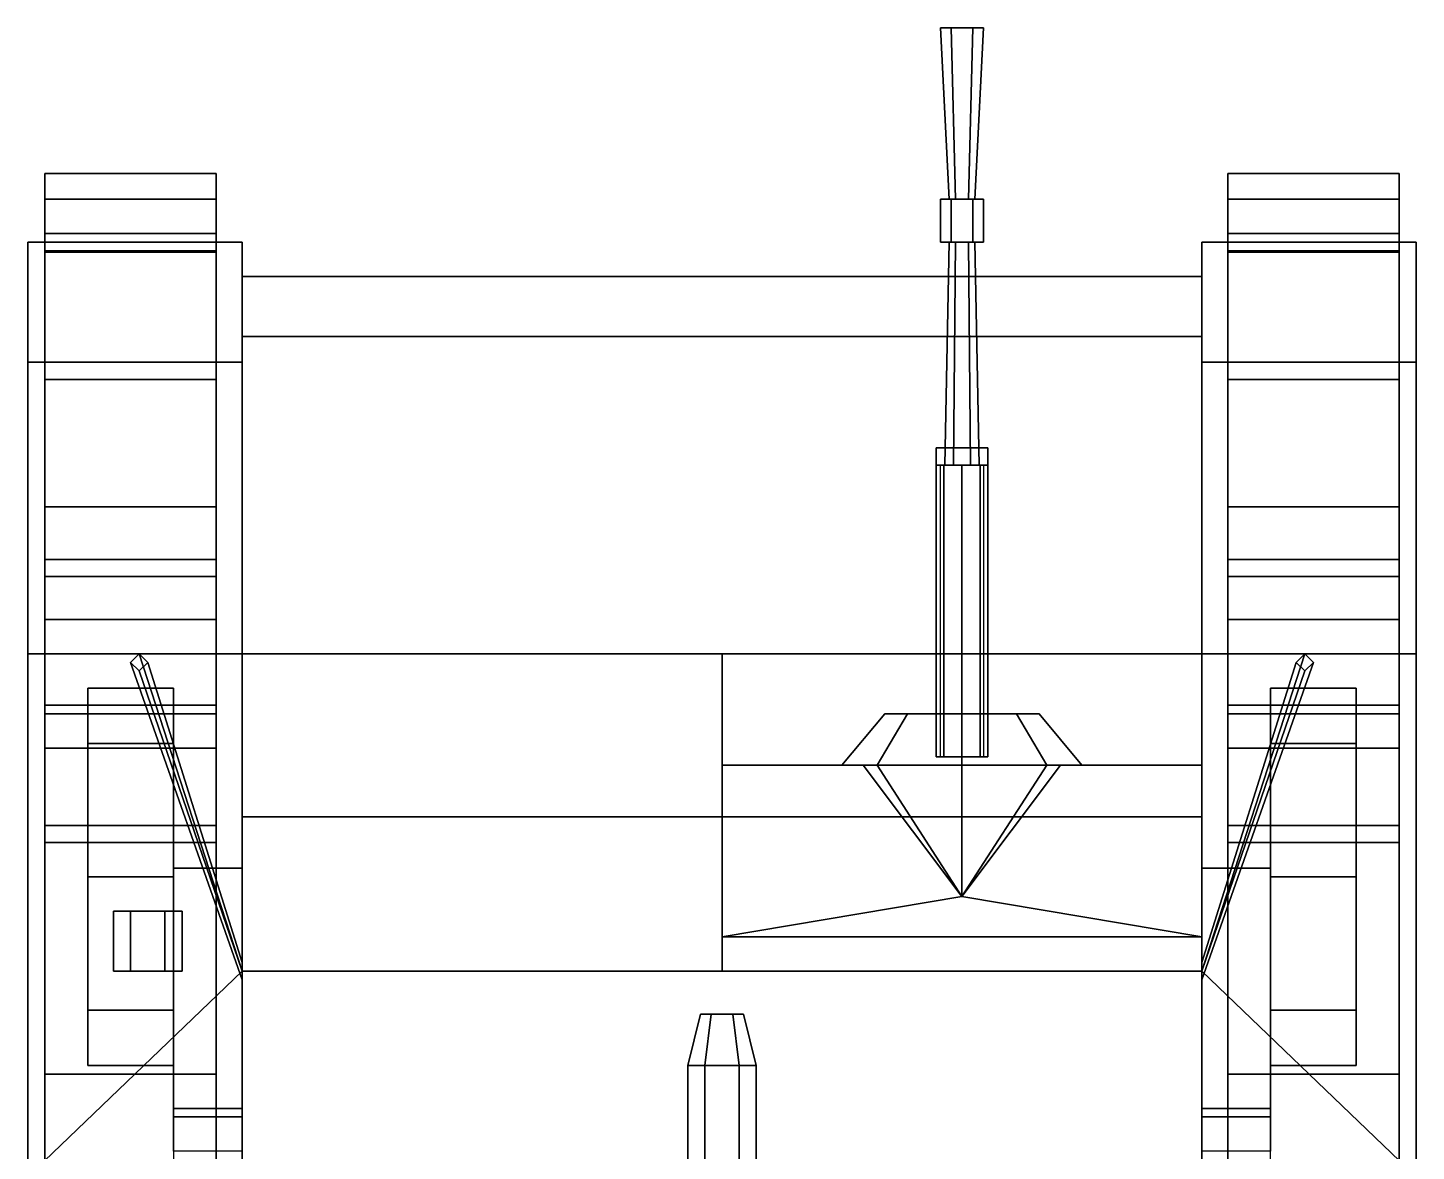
# Model space of a CAD drawing. Header units: millimetres. Extents: x -0.8 to 3, y -1.8 to 10.
# Drawn here: x -0.81 to 0.81, y 0.58 to 1.89 of the extents above; entities that cross this region are included whole.
import ezdxf

# ---------------------------------------------------------------- set-up
doc = ezdxf.new("R2010")
doc.units = ezdxf.units.MM
for name, color, linetype in [('barrel', 1, 'Continuous'), ('sleeve', 5, 'Continuous'), ('tracks', 3, 'Continuous'), ('wheels', 2, 'Continuous')]:
    doc.layers.add(name, color=color, linetype=linetype)

msp = doc.modelspace()

# ---------------------------------------------------------------- linework, layer by layer
for points in [[(-0.81, 1.64, 0.86), (-0.81, 1.5, 0.89), (-0.56, 1.5, 0.89), (-0.56, 1.64, 0.86)], [(-0.81, 1.64, 0.83), (-0.81, 1.5, 0.85), (-0.81, 1.5, 0.89), (-0.81, 1.64, 0.86)], [(-0.56, 1.64, 0.86), (-0.56, 1.64, 0.83), (-0.81, 1.64, 0.83), (-0.81, 1.64, 0.86)], [(-0.56, 1.64, 0.83), (-0.56, 1.5, 0.85), (-0.81, 1.5, 0.85), (-0.81, 1.64, 0.83)], [(-0.56, 1.5, 0.89), (-0.56, 1.5, 0.85), (-0.56, 1.64, 0.83), (-0.56, 1.64, 0.86)], [(-0.56, 1.6, 0.74), (-0.56, 1.2523, 0.8427), (-0.56, 1.5, 0.85), (-0.56, 1.64, 0.83)], [(-0.56, 1.64, 0.83), (-0.56, 1.5, 0.85), (-0.56, 1.2523, 0.8427), (-0.56, 1.6, 0.74)], [(0.56, 1.64, 0.83), (0.56, 1.5, 0.85), (0.56, 1.5, 0.89), (0.56, 1.64, 0.86)], [(0.56, 1.64, 0.86), (0.56, 1.5, 0.89), (0.81, 1.5, 0.89), (0.81, 1.64, 0.86)], [(0.81, 1.64, 0.83), (0.81, 1.5, 0.85), (0.56, 1.5, 0.85), (0.56, 1.64, 0.83)], [(0.81, 1.64, 0.86), (0.81, 1.64, 0.83), (0.56, 1.64, 0.83), (0.56, 1.64, 0.86)], [(0.56, 1.6, 0.74), (0.56, 1.2523, 0.8427), (0.56, 1.5, 0.85), (0.56, 1.64, 0.83)], [(0.56, 1.64, 0.83), (0.56, 1.5, 0.85), (0.56, 1.2523, 0.8427), (0.56, 1.6, 0.74)], [(0.81, 1.5, 0.89), (0.81, 1.5, 0.85), (0.81, 1.64, 0.83), (0.81, 1.64, 0.86)], [(-0.56, 1.53, 0.56), (-0.56, 0.97, 0.3), (-0.56, -1.57, 0.3), (-0.56, 1.6, 0.74)], [(0.56, 1.6, 0.74), (0.56, 1.53, 0.56), (-0.56, 1.53, 0.56), (-0.56, 1.6, 0.74)], [(-0.56, 1.6, 0.74), (-0.56, -1.57, 0.3), (-0.56, -1.57, 0.74), (-0.56, 1.16, 0.87)], [(0.56, 1.16, 0.87), (0.56, 1.6, 0.74), (-0.56, 1.6, 0.74), (-0.56, 1.16, 0.87)], [(0.56, -1.57, 0.3), (0.56, 0.97, 0.3), (0.56, 1.53, 0.56), (0.56, 1.6, 0.74)], [(0.56, -1.57, 0.74), (0.56, -1.57, 0.3), (0.56, 1.6, 0.74), (0.56, 1.16, 0.87)], [(0.56, 1.53, 0.56), (0.56, 0.97, 0.3), (-0.56, 0.97, 0.3), (-0.56, 1.53, 0.56)], [(-0.81, 1.5, 0.89), (-0.81, 1.16, 0.87), (-0.56, 1.16, 0.87), (-0.56, 1.5, 0.89)], [(-0.81, 1.5, 0.85), (-0.81, 1.16, 0.84), (-0.81, 1.16, 0.87), (-0.81, 1.5, 0.89)], [(-0.56, 1.5, 0.85), (-0.56, 1.16, 0.84), (-0.81, 1.16, 0.84), (-0.81, 1.5, 0.85)], [(-0.56, 1.16, 0.87), (-0.56, 1.2523, 0.8427), (-0.56, 1.5, 0.85), (-0.56, 1.5, 0.89)], [(0.56, 1.5, 0.85), (0.56, 1.2523, 0.8427), (0.56, 1.16, 0.87), (0.56, 1.5, 0.89)], [(0.56, 1.5, 0.89), (0.56, 1.16, 0.87), (0.81, 1.16, 0.87), (0.81, 1.5, 0.89)], [(0.81, 1.5, 0.85), (0.81, 1.16, 0.84), (0.56, 1.16, 0.84), (0.56, 1.5, 0.85)], [(0.81, 1.16, 0.87), (0.81, 1.16, 0.84), (0.81, 1.5, 0.85), (0.81, 1.5, 0.89)], [(-0.56, 1.16, 0.84), (-0.56, -1.57, 0.71), (-0.81, -1.57, 0.71), (-0.81, 1.16, 0.84)], [(-0.81, 1.16, 0.84), (-0.81, -1.57, 0.71), (-0.81, -1.57, 0.74), (-0.81, 1.16, 0.87)], [(-0.81, 1.16, 0.87), (-0.81, 0.55, 0.841), (-0.56, 0.79, 0.8524), (-0.56, 1.16, 0.87)], [(-0.68, 1.16, 0.86), (-0.69, 1.15, 0.86), (-0.56, 0.78, 1.02), (-0.56, 0.79, 1.03)], [(-0.67, 1.15, 0.86), (-0.68, 1.16, 0.86), (-0.56, 0.79, 1.03), (-0.56, 0.8, 1.02)], [(0, 0.79, 0.98), (0, 1.16, 0.87), (-0.56, 1.16, 0.87), (-0.56, 0.79, 0.98)], [(-0.56, 0.79, 0.98), (-0.56, 1.16, 0.87), (-0.56, 1.16, 0.87), (-0.56, 0.79, 0.8524)], [(0.56, 1.03, 0.9086), (0.56, 1.16, 0.87), (0, 1.16, 0.87), (0, 1.03, 0.9086)], [(0.56, 0.79, 0.8524), (0.56, 0.79, 0.8524), (0.56, 1.16, 0.87), (0.56, 1.03, 0.9086)], [(0.81, 1.16, 0.84), (0.81, -1.57, 0.71), (0.56, -1.57, 0.71), (0.56, 1.16, 0.84)], [(0.56, 1.16, 0.87), (0.56, 0.79, 0.8524), (0.81, 0.55, 0.841), (0.81, 1.16, 0.87)], [(0.69, 1.15, 0.86), (0.68, 1.16, 0.86), (0.56, 0.79, 1.03), (0.56, 0.78, 1.02)], [(0.68, 1.16, 0.86), (0.67, 1.15, 0.86), (0.56, 0.8, 1.02), (0.56, 0.79, 1.03)], [(0.81, -1.57, 0.74), (0.81, -1.57, 0.71), (0.81, 1.16, 0.84), (0.81, 1.16, 0.87)], [(-0.69, 1.15, 0.86), (-0.68, 1.14, 0.86), (-0.56, 0.79, 1.01), (-0.56, 0.78, 1.02)], [(-0.68, 1.14, 0.86), (-0.67, 1.15, 0.86), (-0.56, 0.8, 1.02), (-0.56, 0.79, 1.01)], [(0.67, 1.15, 0.86), (0.68, 1.14, 0.86), (0.56, 0.79, 1.01), (0.56, 0.8, 1.02)], [(0.68, 1.14, 0.86), (0.69, 1.15, 0.86), (0.56, 0.78, 1.02), (0.56, 0.79, 1.01)], [(0.2164, 1.09, 1.1436), (0.19, 1.09, 1.08), (0.14, 1.03, 1.08), (0.181, 1.03, 1.179)], [(0.19, 1.09, 1.08), (0.2164, 1.09, 1.0164), (0.181, 1.03, 0.981), (0.14, 1.03, 1.08)], [(0.28, 1.09, 1.17), (0.2164, 1.09, 1.1436), (0.181, 1.03, 1.179), (0.28, 1.03, 1.22)], [(0.2164, 1.09, 1.0164), (0.28, 1.09, 0.99), (0.28, 1.03, 0.94), (0.181, 1.03, 0.981)], [(0.3436, 1.09, 1.0164), (0.19, 1.09, 1.08), (0.2164, 1.09, 1.1436), (0.37, 1.09, 1.08)], [(0.28, 1.09, 0.99), (0.2164, 1.09, 1.0164), (0.19, 1.09, 1.08), (0.3436, 1.09, 1.0164)], [(0.37, 1.09, 1.08), (0.2164, 1.09, 1.1436), (0.28, 1.09, 1.17), (0.3436, 1.09, 1.1436)], [(0.3436, 1.09, 1.1436), (0.28, 1.09, 1.17), (0.28, 1.03, 1.22), (0.379, 1.03, 1.179)], [(0.28, 1.09, 0.99), (0.3436, 1.09, 1.0164), (0.379, 1.03, 0.981), (0.28, 1.03, 0.94)], [(0.37, 1.09, 1.08), (0.3436, 1.09, 1.1436), (0.379, 1.03, 1.179), (0.42, 1.03, 1.08)], [(0.3436, 1.09, 1.0164), (0.37, 1.09, 1.08), (0.42, 1.03, 1.08), (0.379, 1.03, 0.981)], [(0, 1.03, 1.14), (0, 0.83, 1.31), (0.28, 0.8771, 1.27), (0.1649, 1.03, 1.14)], [(0, 1.03, 0.9086), (0, 1.03, 1.14), (0.1649, 1.03, 1.14), (0.14, 1.03, 1.08)], [(0, 0.79, 0.98), (0, 0.79, 1.33), (0, 1.03, 1.14), (0, 1.03, 0.9086)], [(0, 0.79, 1.33), (0, 0.83, 1.31), (0, 0.83, 1.31), (0, 1.03, 1.14)], [(0, 1.03, 0.9086), (0.14, 1.03, 1.08), (0.14, 1.03, 1.08), (0.181, 1.03, 0.981)], [(0, 1.03, 0.9086), (0.181, 1.03, 0.981), (0.181, 1.03, 0.981), (0.28, 1.03, 0.94)], [(0, 1.03, 0.9086), (0.28, 1.03, 0.94), (0.28, 1.03, 0.94), (0.56, 1.03, 0.9086)], [(0.181, 1.03, 1.179), (0.1649, 1.03, 1.14), (0.28, 0.8771, 1.27)], [(0.28, 1.03, 1.22), (0.181, 1.03, 1.179), (0.28, 0.8771, 1.27)], [(0.379, 1.03, 1.179), (0.28, 1.03, 1.22), (0.28, 0.8771, 1.27)], [(0.3951, 1.03, 1.14), (0.379, 1.03, 1.179), (0.28, 0.8771, 1.27)], [(0.3951, 1.03, 1.14), (0.28, 0.8771, 1.27), (0.56, 0.83, 1.31), (0.56, 1.03, 1.14)], [(0.28, 1.03, 0.94), (0.379, 1.03, 0.981), (0.379, 1.03, 0.981), (0.56, 1.03, 0.9086)], [(0.379, 1.03, 0.981), (0.42, 1.03, 1.08), (0.42, 1.03, 1.08), (0.56, 1.03, 0.9086)], [(0.42, 1.03, 1.08), (0.3951, 1.03, 1.14), (0.56, 1.03, 1.14), (0.56, 1.03, 0.9086)], [(0.56, 1.03, 0.9086), (0.56, 1.03, 1.14), (0.56, 0.79, 1.33), (0.56, 0.79, 0.8524)], [(0.56, 1.03, 1.14), (0.56, 0.83, 1.31), (0.56, 0.83, 1.31), (0.56, 0.79, 1.33)], [(-0.56, -1.57, 0.3), (-0.56, 0.97, 0.3), (0.56, 0.97, 0.3), (0.56, -1.57, 0.3)], [(-0.64, 0.91, 0.21), (-0.64, 0.63, 0.27), (-0.64, 0.62, 0.44), (-0.64, 0.91, 0.29)], [(-0.64, 0.91, 0.29), (-0.64, 0.62, 0.44), (-0.56, 0.62, 0.44), (-0.56, 0.91, 0.29)], [(-0.56, 0.91, 0.29), (-0.56, 0.91, 0.21), (-0.64, 0.91, 0.21), (-0.64, 0.91, 0.29)], [(-0.56, 0.91, 0.21), (-0.56, 0.63, 0.27), (-0.64, 0.63, 0.27), (-0.64, 0.91, 0.21)], [(-0.56, 0.8907, 0.3), (-0.56, 0.63, 0.27), (-0.56, 0.91, 0.21), (-0.56, 0.91, 0.29)], [(0.56, 0.91, 0.21), (0.56, 0.63, 0.27), (0.56, 0.8907, 0.3), (0.56, 0.91, 0.29)], [(0.56, 0.91, 0.29), (0.56, 0.62, 0.44), (0.64, 0.62, 0.44), (0.64, 0.91, 0.29)], [(0.64, 0.91, 0.29), (0.64, 0.91, 0.21), (0.56, 0.91, 0.21), (0.56, 0.91, 0.29)], [(0.64, 0.91, 0.21), (0.64, 0.63, 0.27), (0.56, 0.63, 0.27), (0.56, 0.91, 0.21)], [(0.64, 0.62, 0.44), (0.64, 0.63, 0.27), (0.64, 0.91, 0.21), (0.64, 0.91, 0.29)], [(-0.56, 0.58, 0.3), (-0.56, 0.63, 0.27), (-0.56, 0.63, 0.27), (-0.56, 0.8907, 0.3)], [(0.28, 0.8771, 1.27), (0, 0.83, 1.31), (0.56, 0.83, 1.31), (0.28, 0.8771, 1.27)], [(0.56, 0.63, 0.27), (0.56, 0.58, 0.3), (0.56, 0.58, 0.3), (0.56, 0.8907, 0.3)], [(-0.69, 0.86, 0.9446), (-0.71, 0.86, 0.91), (-0.71, 0.79, 0.91), (-0.69, 0.79, 0.9446)], [(-0.71, 0.86, 0.91), (-0.69, 0.86, 0.8754), (-0.69, 0.79, 0.8754), (-0.71, 0.79, 0.91)], [(-0.63, 0.86, 0.91), (-0.71, 0.86, 0.91), (-0.69, 0.86, 0.9446), (-0.65, 0.86, 0.9446)], [(-0.65, 0.86, 0.8754), (-0.69, 0.86, 0.8754), (-0.71, 0.86, 0.91), (-0.63, 0.86, 0.91)], [(-0.65, 0.86, 0.9446), (-0.69, 0.86, 0.9446), (-0.69, 0.79, 0.9446), (-0.65, 0.79, 0.9446)], [(-0.69, 0.86, 0.8754), (-0.65, 0.86, 0.8754), (-0.65, 0.79, 0.8754), (-0.69, 0.79, 0.8754)], [(-0.63, 0.86, 0.91), (-0.65, 0.86, 0.9446), (-0.65, 0.79, 0.9446), (-0.63, 0.79, 0.91)], [(-0.65, 0.86, 0.8754), (-0.63, 0.86, 0.91), (-0.63, 0.79, 0.91), (-0.65, 0.79, 0.8754)], [(0, 0.83, 1.31), (0, 0.79, 1.33), (0.56, 0.79, 1.33), (0.56, 0.83, 1.31)], [(-0.56, 0.79, 0.8524), (-0.81, 0.55, 0.841), (-0.81, 0.55, 1.22), (-0.56, 0.79, 1.33)], [(-0.81, 0.55, 1.22), (-0.81, -0.3, 1.22), (-0.56, -0.47, 1.33), (-0.56, 0.79, 1.33)], [(-0.65, 0.79, 0.9446), (-0.69, 0.79, 0.9446), (-0.71, 0.79, 0.91), (-0.63, 0.79, 0.91)], [(-0.63, 0.79, 0.91), (-0.71, 0.79, 0.91), (-0.69, 0.79, 0.8754), (-0.65, 0.79, 0.8754)], [(-0.56, 0.79, 1.33), (-0.56, -0.47, 1.33), (0.56, -0.47, 1.33), (0.56, 0.79, 1.33)], [(0, 0.79, 1.33), (0, 0.79, 0.98), (-0.56, 0.79, 0.98), (-0.56, 0.79, 1.33)], [(0.81, 0.55, 1.22), (0.81, 0.55, 0.841), (0.56, 0.79, 0.8524), (0.56, 0.79, 1.33)], [(0.56, -0.47, 1.33), (0.81, -0.3, 1.22), (0.81, 0.55, 1.22), (0.56, 0.79, 1.33)], [(-0.64, 0.63, 0.27), (-0.64, 0.58, 0.26), (-0.64, 0.58, 0.44), (-0.64, 0.62, 0.44)], [(-0.56, 0.63, 0.27), (-0.56, 0.58, 0.26), (-0.64, 0.58, 0.26), (-0.64, 0.63, 0.27)], [(-0.56, 0.54, 0.44), (-0.56, 0.62, 0.44), (-0.64, 0.62, 0.44), (-0.64, 0.54, 0.44)], [(-0.56, 0.58, 0.3), (-0.56, 0.53, 0.27), (-0.56, 0.58, 0.26), (-0.56, 0.63, 0.27)], [(0.64, 0.63, 0.27), (0.64, 0.58, 0.26), (0.56, 0.58, 0.26), (0.56, 0.63, 0.27)], [(0.56, 0.58, 0.3), (0.56, 0.63, 0.27), (0.56, 0.58, 0.26), (0.56, 0.53, 0.27)], [(0.56, 0.62, 0.44), (0.56, 0.54, 0.44), (0.64, 0.54, 0.44), (0.64, 0.62, 0.44)], [(0.64, 0.58, 0.44), (0.64, 0.58, 0.26), (0.64, 0.63, 0.27), (0.64, 0.62, 0.44)], [(-0.56, 0.53, 0.27), (-0.56, 0.58, 0.3), (-0.56, 0.58, 0.3), (-0.56, 0.2693, 0.3)]]:
    msp.add_3dface(points)
at = {"layer": 'barrel'}
for points in [[(0.2725, 1.69, 1.087), (0.265, 1.69, 1.1), (0.255, 1.89, 1.1), (0.2675, 1.89, 1.0783)], [(0.265, 1.69, 1.1), (0.2725, 1.69, 1.113), (0.2675, 1.89, 1.1217), (0.255, 1.89, 1.1)], [(0.255, 1.89, 1.1), (0.2675, 1.89, 1.1217), (0.2925, 1.89, 1.1217), (0.2675, 1.89, 1.0783)], [(0.2875, 1.69, 1.087), (0.2725, 1.69, 1.087), (0.2675, 1.89, 1.0783), (0.2925, 1.89, 1.0783)], [(0.2725, 1.69, 1.113), (0.2875, 1.69, 1.113), (0.2925, 1.89, 1.1217), (0.2675, 1.89, 1.1217)], [(0.2675, 1.89, 1.0783), (0.2925, 1.89, 1.1217), (0.305, 1.89, 1.1), (0.2925, 1.89, 1.0783)], [(0.295, 1.69, 1.1), (0.2875, 1.69, 1.087), (0.2925, 1.89, 1.0783), (0.305, 1.89, 1.1)], [(0.2875, 1.69, 1.113), (0.295, 1.69, 1.1), (0.305, 1.89, 1.1), (0.2925, 1.89, 1.1217)], [(0.2675, 1.69, 1.1217), (0.255, 1.69, 1.1), (0.255, 1.64, 1.1), (0.2675, 1.64, 1.1217)], [(0.255, 1.69, 1.1), (0.2675, 1.69, 1.0783), (0.2675, 1.64, 1.0783), (0.255, 1.64, 1.1)], [(0.255, 1.69, 1.1), (0.2675, 1.69, 1.1217), (0.2925, 1.69, 1.1217), (0.2675, 1.69, 1.0783)], [(0.2925, 1.69, 1.1217), (0.2675, 1.69, 1.1217), (0.2675, 1.64, 1.1217), (0.2925, 1.64, 1.1217)], [(0.2675, 1.69, 1.0783), (0.2925, 1.69, 1.0783), (0.2925, 1.64, 1.0783), (0.2675, 1.64, 1.0783)], [(0.2675, 1.69, 1.0783), (0.2925, 1.69, 1.1217), (0.305, 1.69, 1.1), (0.2925, 1.69, 1.0783)], [(0.305, 1.69, 1.1), (0.2925, 1.69, 1.1217), (0.2925, 1.64, 1.1217), (0.305, 1.64, 1.1)], [(0.2925, 1.69, 1.0783), (0.305, 1.69, 1.1), (0.305, 1.64, 1.1), (0.2925, 1.64, 1.0783)], [(0.255, 1.64, 1.1), (0.2675, 1.64, 1.0783), (0.2925, 1.64, 1.0783), (0.2675, 1.64, 1.1217)], [(0.27, 1.38, 1.0827), (0.26, 1.38, 1.1), (0.265, 1.64, 1.1), (0.2725, 1.64, 1.087)], [(0.26, 1.38, 1.1), (0.27, 1.38, 1.1173), (0.2725, 1.64, 1.113), (0.265, 1.64, 1.1)], [(0.2675, 1.64, 1.1217), (0.2925, 1.64, 1.0783), (0.305, 1.64, 1.1), (0.2925, 1.64, 1.1217)], [(0.29, 1.38, 1.0827), (0.27, 1.38, 1.0827), (0.2725, 1.64, 1.087), (0.2875, 1.64, 1.087)], [(0.27, 1.38, 1.1173), (0.29, 1.38, 1.1173), (0.2875, 1.64, 1.113), (0.2725, 1.64, 1.113)], [(0.3, 1.38, 1.1), (0.29, 1.38, 1.0827), (0.2875, 1.64, 1.087), (0.295, 1.64, 1.1)], [(0.29, 1.38, 1.1173), (0.3, 1.38, 1.1), (0.295, 1.64, 1.1), (0.2875, 1.64, 1.113)], [(-0.02, 0.68, 1.5154), (-0.04, 0.68, 1.55), (-0.025, 0.74, 1.55), (-0.0125, 0.74, 1.5283)], [(-0.04, 0.68, 1.55), (-0.02, 0.68, 1.5846), (-0.0125, 0.74, 1.5717), (-0.025, 0.74, 1.55)], [(-0.0125, 0.74, 1.5717), (0.0125, 0.74, 1.5717), (0.025, 0.74, 1.55), (-0.025, 0.74, 1.55)], [(-0.025, 0.74, 1.55), (0.025, 0.74, 1.55), (0.0125, 0.74, 1.5283), (-0.0125, 0.74, 1.5283)], [(0.02, 0.68, 1.5154), (-0.02, 0.68, 1.5154), (-0.0125, 0.74, 1.5283), (0.0125, 0.74, 1.5283)], [(-0.02, 0.68, 1.5846), (0.02, 0.68, 1.5846), (0.0125, 0.74, 1.5717), (-0.0125, 0.74, 1.5717)], [(0.04, 0.68, 1.55), (0.02, 0.68, 1.5154), (0.0125, 0.74, 1.5283), (0.025, 0.74, 1.55)], [(0.02, 0.68, 1.5846), (0.04, 0.68, 1.55), (0.025, 0.74, 1.55), (0.0125, 0.74, 1.5717)], [(-0.02, 0.68, 1.5846), (-0.04, 0.68, 1.55), (-0.04, 0.49, 1.55), (-0.02, 0.49, 1.5846)], [(-0.04, 0.68, 1.55), (-0.02, 0.68, 1.5154), (-0.02, 0.49, 1.5154), (-0.04, 0.49, 1.55)], [(0.02, 0.68, 1.5846), (-0.02, 0.68, 1.5846), (-0.02, 0.49, 1.5846), (0.02, 0.49, 1.5846)], [(-0.02, 0.68, 1.5154), (0.02, 0.68, 1.5154), (0.02, 0.49, 1.5154), (-0.02, 0.49, 1.5154)], [(0.04, 0.68, 1.55), (0.02, 0.68, 1.5846), (0.02, 0.49, 1.5846), (0.04, 0.49, 1.55)], [(0.02, 0.68, 1.5154), (0.04, 0.68, 1.55), (0.04, 0.49, 1.55), (0.02, 0.49, 1.5154)]]:
    msp.add_3dface(points, dxfattribs=at)
at = {"layer": 'sleeve'}
for points in [[(0.25, 1.4, 1.04), (0.25, 1.04, 1.04), (0.25, 1.04, 1.09), (0.25, 1.4, 1.09)], [(0.31, 1.4, 1.09), (0.31, 1.4, 1.04), (0.25, 1.4, 1.04), (0.25, 1.4, 1.09)], [(0.31, 1.4, 1.04), (0.31, 1.04, 1.04), (0.25, 1.04, 1.04), (0.25, 1.4, 1.04)], [(0.25, 1.4, 1.09), (0.25, 1.04, 1.09), (0.31, 1.04, 1.09), (0.31, 1.4, 1.09)], [(0.31, 1.04, 1.09), (0.31, 1.04, 1.04), (0.31, 1.4, 1.04), (0.31, 1.4, 1.09)], [(0.2588, 1.38, 1.1212), (0.25, 1.38, 1.1), (0.25, 1.04, 1.1), (0.2588, 1.04, 1.1212)], [(0.25, 1.38, 1.1), (0.2544, 1.38, 1.0894), (0.2544, 1.04, 1.0894), (0.25, 1.04, 1.1)], [(0.25, 1.38, 1.1), (0.31, 1.38, 1.1), (0.3056, 1.38, 1.0894), (0.2544, 1.38, 1.0894)], [(0.2588, 1.38, 1.1212), (0.3012, 1.38, 1.1212), (0.31, 1.38, 1.1), (0.25, 1.38, 1.1)], [(0.28, 1.38, 1.13), (0.2588, 1.38, 1.1212), (0.2588, 1.04, 1.1212), (0.28, 1.04, 1.13)], [(0.28, 1.38, 1.13), (0.28, 1.38, 1.13), (0.3012, 1.38, 1.1212), (0.2588, 1.38, 1.1212)], [(0.3012, 1.38, 1.1212), (0.28, 1.38, 1.13), (0.28, 1.04, 1.13), (0.3012, 1.04, 1.1212)], [(0.31, 1.38, 1.1), (0.3012, 1.38, 1.1212), (0.3012, 1.04, 1.1212), (0.31, 1.04, 1.1)], [(0.3056, 1.38, 1.0894), (0.31, 1.38, 1.1), (0.31, 1.04, 1.1), (0.3056, 1.04, 1.0894)], [(0.25, 1.04, 1.09), (0.25, 1.04, 1.04), (0.31, 1.04, 1.04), (0.31, 1.04, 1.09)]]:
    msp.add_3dface(points, dxfattribs=at)
at = {"layer": 'tracks'}
for points in [[(-0.59, 1.72, 0.58), (-0.59, 1.65, 0.41), (-0.79, 1.65, 0.41), (-0.79, 1.72, 0.58)], [(-0.79, 1.72, 0.58), (-0.79, 1.65, 0.41), (-0.79, 1.63, 0.43), (-0.79, 1.69, 0.58)], [(-0.59, 1.65, 0.75), (-0.59, 1.72, 0.58), (-0.79, 1.72, 0.58), (-0.79, 1.65, 0.75)], [(-0.79, 1.65, 0.75), (-0.79, 1.72, 0.58), (-0.79, 1.69, 0.58), (-0.79, 1.63, 0.73)], [(-0.59, 1.63, 0.43), (-0.59, 1.65, 0.41), (-0.59, 1.72, 0.58), (-0.59, 1.69, 0.58)], [(-0.59, 1.69, 0.58), (-0.59, 1.72, 0.58), (-0.59, 1.65, 0.75), (-0.59, 1.63, 0.73)], [(0.59, 1.65, 0.75), (0.59, 1.72, 0.58), (0.59, 1.69, 0.58), (0.59, 1.63, 0.73)], [(0.79, 1.65, 0.75), (0.79, 1.72, 0.58), (0.59, 1.72, 0.58), (0.59, 1.65, 0.75)], [(0.59, 1.72, 0.58), (0.59, 1.65, 0.41), (0.59, 1.63, 0.43), (0.59, 1.69, 0.58)], [(0.79, 1.72, 0.58), (0.79, 1.65, 0.41), (0.59, 1.65, 0.41), (0.59, 1.72, 0.58)], [(0.79, 1.69, 0.58), (0.79, 1.72, 0.58), (0.79, 1.65, 0.75), (0.79, 1.63, 0.73)], [(0.79, 1.63, 0.43), (0.79, 1.65, 0.41), (0.79, 1.72, 0.58), (0.79, 1.69, 0.58)], [(-0.79, 1.69, 0.58), (-0.79, 1.63, 0.43), (-0.59, 1.63, 0.43), (-0.59, 1.69, 0.58)], [(-0.79, 1.63, 0.73), (-0.79, 1.69, 0.58), (-0.59, 1.69, 0.58), (-0.59, 1.63, 0.73)], [(0.59, 1.63, 0.73), (0.59, 1.69, 0.58), (0.79, 1.69, 0.58), (0.79, 1.63, 0.73)], [(0.59, 1.69, 0.58), (0.59, 1.63, 0.43), (0.79, 1.63, 0.43), (0.79, 1.69, 0.58)], [(-0.59, 1.65, 0.41), (-0.59, 0.96), (-0.79, 0.96), (-0.79, 1.65, 0.41)], [(-0.79, 1.65, 0.41), (-0.79, 0.96), (-0.79, 0.94, 0.03), (-0.79, 1.63, 0.43)], [(-0.79, 1.48, 0.81), (-0.79, 1.65, 0.75), (-0.79, 1.63, 0.73), (-0.79, 1.48, 0.78)], [(-0.59, 1.48, 0.81), (-0.59, 1.65, 0.75), (-0.79, 1.65, 0.75), (-0.79, 1.48, 0.81)], [(-0.59, 0.94, 0.03), (-0.59, 0.96), (-0.59, 1.65, 0.41), (-0.59, 1.63, 0.43)], [(-0.59, 1.63, 0.73), (-0.59, 1.65, 0.75), (-0.59, 1.48, 0.81), (-0.59, 1.48, 0.78)], [(0.79, 1.48, 0.81), (0.79, 1.65, 0.75), (0.59, 1.65, 0.75), (0.59, 1.48, 0.81)], [(0.59, 1.48, 0.81), (0.59, 1.65, 0.75), (0.59, 1.63, 0.73), (0.59, 1.48, 0.78)], [(0.79, 1.65, 0.41), (0.79, 0.96), (0.59, 0.96), (0.59, 1.65, 0.41)], [(0.59, 1.65, 0.41), (0.59, 0.96), (0.59, 0.94, 0.03), (0.59, 1.63, 0.43)], [(0.79, 1.63, 0.73), (0.79, 1.65, 0.75), (0.79, 1.48, 0.81), (0.79, 1.48, 0.78)], [(0.79, 0.94, 0.03), (0.79, 0.96), (0.79, 1.65, 0.41), (0.79, 1.63, 0.43)], [(-0.79, 1.63, 0.43), (-0.79, 0.94, 0.03), (-0.59, 0.94, 0.03), (-0.59, 1.63, 0.43)], [(-0.79, 1.48, 0.78), (-0.79, 1.63, 0.73), (-0.59, 1.63, 0.73), (-0.59, 1.48, 0.78)], [(0.59, 1.48, 0.78), (0.59, 1.63, 0.73), (0.79, 1.63, 0.73), (0.79, 1.48, 0.78)], [(0.59, 1.63, 0.43), (0.59, 0.94, 0.03), (0.79, 0.94, 0.03), (0.79, 1.63, 0.43)], [(-0.79, 1.09, 0.71), (-0.79, 1.48, 0.78), (-0.59, 1.48, 0.78), (-0.59, 1.09, 0.71)], [(-0.79, 1.09, 0.74), (-0.79, 1.48, 0.81), (-0.79, 1.48, 0.78), (-0.79, 1.09, 0.71)], [(-0.59, 1.09, 0.74), (-0.59, 1.48, 0.81), (-0.79, 1.48, 0.81), (-0.79, 1.09, 0.74)], [(-0.59, 1.48, 0.78), (-0.59, 1.48, 0.81), (-0.59, 1.09, 0.74), (-0.59, 1.09, 0.71)], [(0.59, 1.09, 0.74), (0.59, 1.48, 0.81), (0.59, 1.48, 0.78), (0.59, 1.09, 0.71)], [(0.79, 1.09, 0.74), (0.79, 1.48, 0.81), (0.59, 1.48, 0.81), (0.59, 1.09, 0.74)], [(0.59, 1.09, 0.71), (0.59, 1.48, 0.78), (0.79, 1.48, 0.78), (0.79, 1.09, 0.71)], [(0.79, 1.48, 0.78), (0.79, 1.48, 0.81), (0.79, 1.09, 0.74), (0.79, 1.09, 0.71)], [(-0.59, 0.96, 0.72), (-0.59, 1.09, 0.74), (-0.79, 1.09, 0.74), (-0.79, 0.96, 0.72)], [(-0.79, 0.96, 0.72), (-0.79, 1.09, 0.74), (-0.79, 1.09, 0.71), (-0.79, 0.96, 0.69)], [(-0.79, 0.96, 0.69), (-0.79, 1.09, 0.71), (-0.59, 1.09, 0.71), (-0.59, 0.96, 0.69)], [(-0.59, 1.09, 0.71), (-0.59, 1.09, 0.74), (-0.59, 0.96, 0.72), (-0.59, 0.96, 0.69)], [(0.59, 0.96, 0.72), (0.59, 1.09, 0.74), (0.59, 1.09, 0.71), (0.59, 0.96, 0.69)], [(0.79, 0.96, 0.72), (0.79, 1.09, 0.74), (0.59, 1.09, 0.74), (0.59, 0.96, 0.72)], [(0.59, 0.96, 0.69), (0.59, 1.09, 0.71), (0.79, 1.09, 0.71), (0.79, 0.96, 0.69)], [(0.79, 1.09, 0.71), (0.79, 1.09, 0.74), (0.79, 0.96, 0.72), (0.79, 0.96, 0.69)], [(-0.79, 0.96), (-0.79, -1.04), (-0.79, -1.03, 0.03), (-0.79, 0.94, 0.03)], [(-0.59, 0.96), (-0.59, -1.04), (-0.79, -1.04), (-0.79, 0.96)], [(-0.59, 0.67, 0.7), (-0.59, 0.96, 0.72), (-0.79, 0.96, 0.72), (-0.79, 0.67, 0.7)], [(-0.79, 0.67, 0.7), (-0.79, 0.96, 0.72), (-0.79, 0.96, 0.69), (-0.79, 0.67, 0.67)], [(-0.79, 0.67, 0.67), (-0.79, 0.96, 0.69), (-0.59, 0.96, 0.69), (-0.59, 0.67, 0.67)], [(-0.59, -1.03, 0.03), (-0.59, -1.04), (-0.59, 0.96), (-0.59, 0.94, 0.03)], [(-0.59, 0.96, 0.69), (-0.59, 0.96, 0.72), (-0.59, 0.67, 0.7), (-0.59, 0.67, 0.67)], [(0.59, 0.96), (0.59, -1.04), (0.59, -1.03, 0.03), (0.59, 0.94, 0.03)], [(0.79, 0.96), (0.79, -1.04), (0.59, -1.04), (0.59, 0.96)], [(0.79, 0.67, 0.7), (0.79, 0.96, 0.72), (0.59, 0.96, 0.72), (0.59, 0.67, 0.7)], [(0.59, 0.67, 0.7), (0.59, 0.96, 0.72), (0.59, 0.96, 0.69), (0.59, 0.67, 0.67)], [(0.59, 0.67, 0.67), (0.59, 0.96, 0.69), (0.79, 0.96, 0.69), (0.79, 0.67, 0.67)], [(0.79, -1.03, 0.03), (0.79, -1.04), (0.79, 0.96), (0.79, 0.94, 0.03)], [(0.79, 0.96, 0.69), (0.79, 0.96, 0.72), (0.79, 0.67, 0.7), (0.79, 0.67, 0.67)], [(-0.79, 0.94, 0.03), (-0.79, -1.03, 0.03), (-0.59, -1.03, 0.03), (-0.59, 0.94, 0.03)], [(0.59, 0.94, 0.03), (0.59, -1.03, 0.03), (0.79, -1.03, 0.03), (0.79, 0.94, 0.03)], [(-0.59, 0.19, 0.7), (-0.59, 0.67, 0.7), (-0.79, 0.67, 0.7), (-0.79, 0.19, 0.7)], [(-0.79, 0.19, 0.7), (-0.79, 0.67, 0.7), (-0.79, 0.67, 0.67), (-0.79, 0.19, 0.67)], [(-0.79, 0.19, 0.67), (-0.79, 0.67, 0.67), (-0.59, 0.67, 0.67), (-0.59, 0.19, 0.67)], [(-0.59, 0.67, 0.67), (-0.59, 0.67, 0.7), (-0.59, 0.19, 0.7), (-0.59, 0.19, 0.67)], [(0.59, 0.19, 0.7), (0.59, 0.67, 0.7), (0.59, 0.67, 0.67), (0.59, 0.19, 0.67)], [(0.79, 0.19, 0.7), (0.79, 0.67, 0.7), (0.59, 0.67, 0.7), (0.59, 0.19, 0.7)], [(0.59, 0.19, 0.67), (0.59, 0.67, 0.67), (0.79, 0.67, 0.67), (0.79, 0.19, 0.67)], [(0.79, 0.67, 0.67), (0.79, 0.67, 0.7), (0.79, 0.19, 0.7), (0.79, 0.19, 0.67)]]:
    msp.add_3dface(points, dxfattribs=at)
at = {"layer": 'wheels'}
for points in [[(-0.59, 1.6285, 0.7285), (-0.59, 1.69, 0.58), (-0.79, 1.69, 0.58), (-0.79, 1.6285, 0.7285)], [(-0.59, 1.69, 0.58), (-0.59, 1.6285, 0.4315), (-0.79, 1.6285, 0.4315), (-0.79, 1.69, 0.58)], [(-0.79, 1.48, 0.79), (-0.79, 1.6285, 0.7285), (-0.79, 1.69, 0.58), (-0.79, 1.3315, 0.7285)], [(-0.79, 1.3315, 0.7285), (-0.79, 1.69, 0.58), (-0.79, 1.6285, 0.4315), (-0.79, 1.27, 0.58)], [(-0.59, 1.69, 0.58), (-0.59, 1.3315, 0.4315), (-0.59, 1.48, 0.37), (-0.59, 1.6285, 0.4315)], [(-0.59, 1.6285, 0.7285), (-0.59, 1.27, 0.58), (-0.59, 1.3315, 0.4315), (-0.59, 1.69, 0.58)], [(0.59, 1.3315, 0.7285), (0.59, 1.69, 0.58), (0.59, 1.6285, 0.4315), (0.59, 1.27, 0.58)], [(0.59, 1.6285, 0.4315), (0.59, 1.69, 0.58), (0.79, 1.69, 0.58), (0.79, 1.6285, 0.4315)], [(0.59, 1.48, 0.79), (0.59, 1.6285, 0.7285), (0.59, 1.69, 0.58), (0.59, 1.3315, 0.7285)], [(0.59, 1.69, 0.58), (0.59, 1.6285, 0.7285), (0.79, 1.6285, 0.7285), (0.79, 1.69, 0.58)], [(0.79, 1.69, 0.58), (0.79, 1.3315, 0.4315), (0.79, 1.48, 0.37), (0.79, 1.6285, 0.4315)], [(0.79, 1.6285, 0.7285), (0.79, 1.27, 0.58), (0.79, 1.3315, 0.4315), (0.79, 1.69, 0.58)], [(-0.59, 1.48, 0.79), (-0.59, 1.6285, 0.7285), (-0.79, 1.6285, 0.7285), (-0.79, 1.48, 0.79)], [(-0.59, 1.6285, 0.4315), (-0.59, 1.48, 0.37), (-0.79, 1.48, 0.37), (-0.79, 1.6285, 0.4315)], [(-0.79, 1.27, 0.58), (-0.79, 1.6285, 0.4315), (-0.79, 1.48, 0.37), (-0.79, 1.3315, 0.4315)], [(-0.59, 1.48, 0.79), (-0.59, 1.3315, 0.7285), (-0.59, 1.27, 0.58), (-0.59, 1.6285, 0.7285)], [(0.59, 1.27, 0.58), (0.59, 1.6285, 0.4315), (0.59, 1.48, 0.37), (0.59, 1.3315, 0.4315)], [(0.59, 1.48, 0.37), (0.59, 1.6285, 0.4315), (0.79, 1.6285, 0.4315), (0.79, 1.48, 0.37)], [(0.59, 1.6285, 0.7285), (0.59, 1.48, 0.79), (0.79, 1.48, 0.79), (0.79, 1.6285, 0.7285)], [(0.79, 1.48, 0.79), (0.79, 1.3315, 0.7285), (0.79, 1.27, 0.58), (0.79, 1.6285, 0.7285)], [(-0.59, 1.3315, 0.7285), (-0.59, 1.48, 0.79), (-0.79, 1.48, 0.79), (-0.79, 1.3315, 0.7285)], [(-0.59, 1.48, 0.37), (-0.59, 1.3315, 0.4315), (-0.79, 1.3315, 0.4315), (-0.79, 1.48, 0.37)], [(0.59, 1.3315, 0.4315), (0.59, 1.48, 0.37), (0.79, 1.48, 0.37), (0.79, 1.3315, 0.4315)], [(0.59, 1.48, 0.79), (0.59, 1.3315, 0.7285), (0.79, 1.3315, 0.7285), (0.79, 1.48, 0.79)], [(-0.59, 1.27, 0.58), (-0.59, 1.3315, 0.7285), (-0.79, 1.3315, 0.7285), (-0.79, 1.27, 0.58)], [(-0.59, 1.3315, 0.4315), (-0.59, 1.27, 0.58), (-0.79, 1.27, 0.58), (-0.79, 1.3315, 0.4315)], [(0.59, 1.27, 0.58), (0.59, 1.3315, 0.4315), (0.79, 1.3315, 0.4315), (0.79, 1.27, 0.58)], [(0.59, 1.3315, 0.7285), (0.59, 1.27, 0.58), (0.79, 1.27, 0.58), (0.79, 1.3315, 0.7285)], [(-0.59, 1.2, 0.7066), (-0.59, 1.25, 0.62), (-0.79, 1.25, 0.62), (-0.79, 1.2, 0.7066)], [(-0.59, 1.25, 0.62), (-0.59, 1.2, 0.5334), (-0.79, 1.2, 0.5334), (-0.79, 1.25, 0.62)], [(-0.79, 1.1, 0.7066), (-0.79, 1.2, 0.7066), (-0.79, 1.25, 0.62), (-0.79, 1.2, 0.5334)], [(0.59, 1.25, 0.62), (0.59, 1.2, 0.7066), (0.79, 1.2, 0.7066), (0.79, 1.25, 0.62)], [(0.59, 1.2, 0.5334), (0.59, 1.25, 0.62), (0.79, 1.25, 0.62), (0.79, 1.2, 0.5334)], [(0.79, 1.25, 0.62), (0.79, 1.2, 0.7066), (0.79, 1.1, 0.5334), (0.79, 1.2, 0.5334)], [(-0.59, 1.1, 0.7066), (-0.59, 1.2, 0.7066), (-0.79, 1.2, 0.7066), (-0.79, 1.1, 0.7066)], [(-0.59, 1.2, 0.5334), (-0.59, 1.1, 0.5334), (-0.79, 1.1, 0.5334), (-0.79, 1.2, 0.5334)], [(-0.79, 1.05, 0.62), (-0.79, 1.1, 0.7066), (-0.79, 1.2, 0.5334), (-0.79, 1.1, 0.5334)], [(0.59, 1.1, 0.5334), (0.59, 1.2, 0.5334), (0.79, 1.2, 0.5334), (0.79, 1.1, 0.5334)], [(0.59, 1.2, 0.7066), (0.59, 1.1, 0.7066), (0.79, 1.1, 0.7066), (0.79, 1.2, 0.7066)], [(0.79, 1.2, 0.7066), (0.79, 1.1, 0.7066), (0.79, 1.05, 0.62), (0.79, 1.1, 0.5334)], [(-0.64, 1.0556, 0.4056), (-0.64, 1.12, 0.25), (-0.74, 1.12, 0.25), (-0.74, 1.0556, 0.4056)], [(-0.64, 1.12, 0.25), (-0.64, 1.0556, 0.0944), (-0.74, 1.0556, 0.0944), (-0.74, 1.12, 0.25)], [(-0.74, 0.9, 0.47), (-0.74, 1.0556, 0.4056), (-0.74, 1.12, 0.25), (-0.74, 0.7444, 0.4056)], [(-0.74, 0.7444, 0.4056), (-0.74, 1.12, 0.25), (-0.74, 1.0556, 0.0944), (-0.74, 0.68, 0.25)], [(-0.64, 1.12, 0.25), (-0.64, 0.7444, 0.0944), (-0.64, 0.9, 0.03), (-0.64, 1.0556, 0.0944)], [(-0.64, 1.0556, 0.4056), (-0.64, 0.68, 0.25), (-0.64, 0.7444, 0.0944), (-0.64, 1.12, 0.25)], [(0.64, 0.7444, 0.4056), (0.64, 1.12, 0.25), (0.64, 1.0556, 0.0944), (0.64, 0.68, 0.25)], [(0.64, 1.0556, 0.0944), (0.64, 1.12, 0.25), (0.74, 1.12, 0.25), (0.74, 1.0556, 0.0944)], [(0.64, 0.9, 0.47), (0.64, 1.0556, 0.4056), (0.64, 1.12, 0.25), (0.64, 0.7444, 0.4056)], [(0.64, 1.12, 0.25), (0.64, 1.0556, 0.4056), (0.74, 1.0556, 0.4056), (0.74, 1.12, 0.25)], [(0.74, 1.12, 0.25), (0.74, 0.7444, 0.0944), (0.74, 0.9, 0.03), (0.74, 1.0556, 0.0944)], [(0.74, 1.0556, 0.4056), (0.74, 0.68, 0.25), (0.74, 0.7444, 0.0944), (0.74, 1.12, 0.25)], [(-0.59, 1.05, 0.62), (-0.59, 1.1, 0.7066), (-0.79, 1.1, 0.7066), (-0.79, 1.05, 0.62)], [(-0.59, 1.1, 0.5334), (-0.59, 1.05, 0.62), (-0.79, 1.05, 0.62), (-0.79, 1.1, 0.5334)], [(0.59, 1.1, 0.7066), (0.59, 1.05, 0.62), (0.79, 1.05, 0.62), (0.79, 1.1, 0.7066)], [(0.59, 1.05, 0.62), (0.59, 1.1, 0.5334), (0.79, 1.1, 0.5334), (0.79, 1.05, 0.62)], [(-0.64, 0.9, 0.47), (-0.64, 1.0556, 0.4056), (-0.74, 1.0556, 0.4056), (-0.74, 0.9, 0.47)], [(-0.64, 1.0556, 0.0944), (-0.64, 0.9, 0.03), (-0.74, 0.9, 0.03), (-0.74, 1.0556, 0.0944)], [(-0.74, 0.68, 0.25), (-0.74, 1.0556, 0.0944), (-0.74, 0.9, 0.03), (-0.74, 0.7444, 0.0944)], [(-0.64, 0.9, 0.47), (-0.64, 0.7444, 0.4056), (-0.64, 0.68, 0.25), (-0.64, 1.0556, 0.4056)], [(0.64, 0.68, 0.25), (0.64, 1.0556, 0.0944), (0.64, 0.9, 0.03), (0.64, 0.7444, 0.0944)], [(0.64, 0.9, 0.03), (0.64, 1.0556, 0.0944), (0.74, 1.0556, 0.0944), (0.74, 0.9, 0.03)], [(0.64, 1.0556, 0.4056), (0.64, 0.9, 0.47), (0.74, 0.9, 0.47), (0.74, 1.0556, 0.4056)], [(0.74, 0.9, 0.47), (0.74, 0.7444, 0.4056), (0.74, 0.68, 0.25), (0.74, 1.0556, 0.4056)], [(-0.64, 0.7444, 0.4056), (-0.64, 0.9, 0.47), (-0.74, 0.9, 0.47), (-0.74, 0.7444, 0.4056)], [(-0.64, 0.9, 0.03), (-0.64, 0.7444, 0.0944), (-0.74, 0.7444, 0.0944), (-0.74, 0.9, 0.03)], [(0.64, 0.7444, 0.0944), (0.64, 0.9, 0.03), (0.74, 0.9, 0.03), (0.74, 0.7444, 0.0944)], [(0.64, 0.9, 0.47), (0.64, 0.7444, 0.4056), (0.74, 0.7444, 0.4056), (0.74, 0.9, 0.47)], [(-0.64, 0.68, 0.25), (-0.64, 0.7444, 0.4056), (-0.74, 0.7444, 0.4056), (-0.74, 0.68, 0.25)], [(-0.64, 0.7444, 0.0944), (-0.64, 0.68, 0.25), (-0.74, 0.68, 0.25), (-0.74, 0.7444, 0.0944)], [(0.64, 0.68, 0.25), (0.64, 0.7444, 0.0944), (0.74, 0.7444, 0.0944), (0.74, 0.68, 0.25)], [(0.64, 0.7444, 0.4056), (0.64, 0.68, 0.25), (0.74, 0.68, 0.25), (0.74, 0.7444, 0.4056)]]:
    msp.add_3dface(points, dxfattribs=at)

doc.saveas('drawing.dxf')
